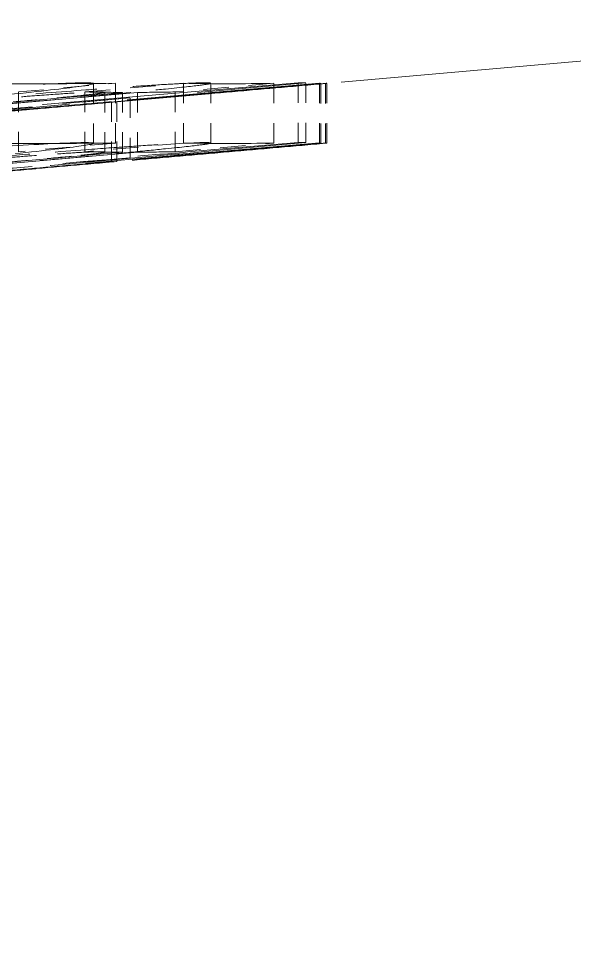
# Model space of a CAD drawing. Header units: millimetres. Extents: x 36 to 2484, y 36 to 1746.
# Drawn here: x 1516.208 to 1519.011, y 882.45 to 887.076 of the extents above; entities that cross this region are included whole.
import ezdxf

# ---------------------------------------------------------------- set-up
doc = ezdxf.new("R2010")
doc.units = ezdxf.units.MM
doc.header["$LTSCALE"] = 6
doc.linetypes.add('HIDDEN', pattern=[9.525, 6.35, -3.175])
doc.layers.add('가는파선_A3', color=7, linetype='HIDDEN', lineweight=13, true_color=0x008000)

msp = doc.modelspace()

# ---------------------------------------------------------------- linework, layer by layer
at = {"layer": '가는파선_A3', "ltscale": 0.03505}
msp.add_line((1515.8394, 886.5799), (1520.9224, 887.0246), dxfattribs=at)
at = {"layer": '가는파선_A3', "ltscale": 0.003358}
for p, q in [((1516.2083, 886.7054), (1516.6974, 886.7491)), ((1516.544, 886.7054), (1517.0404, 886.7491)), ((1517.4952, 886.7491), (1516.9988, 886.7054)), ((1516.6974, 886.448), (1516.2083, 886.4042)), ((1517.0404, 886.448), (1516.544, 886.4042)), ((1516.9988, 886.4043), (1517.4952, 886.448))]:
    msp.add_line(p, q, dxfattribs=at)
at = {"layer": '가는파선_A3', "ltscale": 0.001975}
for p, q in [((1516.5875, 886.4468), (1516.5875, 886.7479)), ((1516.6974, 886.448), (1516.6974, 886.7491)), ((1517.0404, 886.448), (1517.0404, 886.7491)), ((1517.1777, 886.4481), (1517.1777, 886.7492)), ((1517.4952, 886.448), (1517.4952, 886.7491)), ((1517.6182, 886.4503), (1517.6182, 886.7514)), ((1517.6569, 886.4503), (1517.6569, 886.7514)), ((1517.7251, 886.4486), (1517.7251, 886.7497)), ((1517.7328, 886.4467), (1517.7328, 886.7478)), ((1517.7557, 886.4467), (1517.7557, 886.7478)), ((1517.7633, 886.4486), (1517.7633, 886.7497)), ((1516.2083, 886.4042), (1516.2083, 886.7054)), ((1516.544, 886.4042), (1516.544, 886.7054)), ((1516.6447, 886.4024), (1516.6447, 886.7035)), ((1516.733, 886.4019), (1516.733, 886.7031)), ((1516.8094, 886.4019), (1516.8094, 886.7031)), ((1516.9988, 886.4043), (1516.9988, 886.7054)), ((1516.6782, 886.355), (1516.6782, 886.6562)), ((1516.705, 886.355), (1516.705, 886.6562)), ((1516.7713, 886.3742), (1516.7713, 886.6754))]:
    msp.add_line(p, q, dxfattribs=at)
at = {"layer": '가는파선_A3', "ltscale": 0.027561}
for p, q in [((1512.7621, 886.3531), (1516.733, 886.7031)), ((1516.8094, 886.7031), (1512.8384, 886.3531)), ((1516.733, 886.4019), (1512.7621, 886.052)), ((1512.8384, 886.052), (1516.8094, 886.4019))]:
    msp.add_line(p, q, dxfattribs=at)
at = {"layer": '가는파선_A3', "ltscale": 0.023739}
for p, q in [((1516.6782, 886.6562), (1513.231, 886.3546)), ((1513.2578, 886.3546), (1516.705, 886.6562)), ((1513.231, 886.0535), (1516.6782, 886.355)), ((1516.705, 886.355), (1513.2578, 886.0535))]:
    msp.add_line(p, q, dxfattribs=at)
at = {"layer": '가는파선_A3', "ltscale": 0.340571}
msp.add_circle((1486.6679, 947.1274), 65.0523, dxfattribs=at)
at = {"layer": '가는파선_A3', "ltscale": 0.340297}
msp.add_circle((1486.6679, 947.1274), 65, dxfattribs=at)
at = {"layer": '가는파선_A3', "ltscale": 0.338101}
msp.add_circle((1486.6679, 947.1274), 64.5807, dxfattribs=at)
at = {"layer": '가는파선_A3', "ltscale": 0.335061}
msp.add_circle((1486.6679, 947.1274), 64, dxfattribs=at)
at = {"layer": '가는파선_A3', "ltscale": 0.349222}
msp.add_circle((1486.6679, 947.1274), 63.5283, dxfattribs=at)
at = {"layer": '가는파선_A3', "ltscale": 0.02596}
for centre, ratio, start_param, end_param in [((1516.3048, 1642.1884), 0.20778, 6.280679, 6.285687), ((1517.2676, 1642.1884), 0.120227, 6.280684, 6.285691), ((1516.3048, 1641.8873), 0.20778, 6.280679, 6.285687), ((1517.2676, 1641.8873), 0.120227, 6.280684, 6.285691)]:
    msp.add_ellipse(centre, major_axis=(0, -755.4417), ratio=ratio, start_param=start_param, end_param=end_param, dxfattribs=at)
at = {"layer": '가는파선_A3', "ltscale": 0.005792}
for centre, start_param, end_param in [((1517.7442, 1642.7953), 6.280371, 6.281502), ((1517.7442, 1642.7953), 0.001683, 0.002814), ((1517.7442, 1642.4942), 6.280371, 6.281502), ((1517.7442, 1642.4942), 0.001683, 0.002814)]:
    msp.add_ellipse(centre, major_axis=(0, -756.0486), ratio=0.008986, start_param=start_param, end_param=end_param, dxfattribs=at)
at = {"layer": '가는파선_A3', "ltscale": 0.010732}
for centre in [(1516.7712, 1636.6218), (1516.7712, 1636.3206)]:
    msp.add_ellipse(centre, major_axis=(0, -749.9188), ratio=0.120227, start_param=6.280665, end_param=6.282762, dxfattribs=at)
at = {"layer": '가는파선_A3', "ltscale": 0.010755}
for centre in [(1516.7712, 1636.6228), (1516.7712, 1636.3217)]:
    msp.add_ellipse(centre, major_axis=(0, -749.9198), ratio=0.120227, start_param=0.000424, end_param=0.002525, dxfattribs=at)
at = {"layer": '가는파선_A3', "ltscale": 0.013393}
for centre, major_axis, ratio in [((1102.8645, 6221.0725), (0, -5352.03), 0.953508), ((1125.1691, 6221.0725), (0, -5352.0301), 0.902126), ((1102.8645, 6220.7714), (0, -5352.0301), 0.953508), ((1125.1691, 6220.7714), (0, -5352.0301), 0.902126)]:
    msp.add_ellipse(centre, major_axis=major_axis, ratio=ratio, start_param=0.08083, end_param=0.081196, dxfattribs=at)
at = {"layer": '가는파선_A3', "ltscale": 0.033936}
for points, weights in [([(1517.6182, 886.7514), (1515.1992, 886.5456), (1512.9454, 886.3564)], [1.36265572033, 1.3985736007, 1.4333048819]), ([(1513.2468, 886.3564), (1515.3739, 886.5456), (1517.6569, 886.7514)], [1.4333048817, 1.39857360051, 1.36265572016]), ([(1512.9454, 886.0552), (1515.1992, 886.2444), (1517.6182, 886.4503)], [1.06643421299, 1.0405927978, 1.01386850699]), ([(1517.6569, 886.4503), (1515.3739, 886.2444), (1513.2468, 886.0552)], [1.01386850698, 1.04059279778, 1.06643421295])]:
    msp.add_rational_spline(points, weights, degree=2, dxfattribs=at)
at = {"layer": '가는파선_A3', "ltscale": 0.031018}
for points, weights in [([(1513.2253, 886.3563), (1515.396, 886.5461), (1517.7251, 886.7497)], [1.59205834156, 1.53965586895, 1.48713007656]), ([(1517.7633, 886.7497), (1515.4342, 886.5461), (1513.2635, 886.3563)], [1.48713007495, 1.5396558671, 1.59205833947]), ([(1517.7251, 886.4486), (1515.396, 886.2449), (1513.2253, 886.0551)], [1.01590413001, 1.0517861085, 1.08758384348]), ([(1513.2635, 886.0551), (1515.4342, 886.2449), (1517.7633, 886.4486)], [1.08758384307, 1.05178610823, 1.01590412987])]:
    msp.add_rational_spline(points, weights, degree=2, dxfattribs=at)
at = {"layer": '가는파선_A3', "ltscale": 0.025636}
for points, weights in [([(1517.7328, 886.7478), (1515.941, 886.5895), (1514.2444, 886.4405)], [1.38045527767, 1.40963730563, 1.43823099433]), ([(1514.2444, 886.1394), (1515.941, 886.2883), (1517.7328, 886.4467)], [1.05504726294, 1.03407170815, 1.01266456362])]:
    msp.add_rational_spline(points, weights, degree=2, dxfattribs=at)
at = {"layer": '가는파선_A3', "ltscale": 0.025644}
for points, weights in [([(1514.2444, 886.4405), (1515.9521, 886.5895), (1517.7557, 886.7478)], [1.43795998947, 1.40938955122, 1.38022944731]), ([(1517.7557, 886.4467), (1515.9521, 886.2883), (1514.2444, 886.1394)], [1.01265704615, 1.03405144891, 1.05501322135])]:
    msp.add_rational_spline(points, weights, degree=2, dxfattribs=at)
at = {"layer": '가는파선_A3', "ltscale": 0.010618}
for points, knots in [([(1515.7285, 886.7044), (1515.9286, 886.7188), (1516.1004, 886.7303), (1516.2371, 886.7384), (1516.3918, 886.7474), (1516.4902, 886.7514), (1516.5441, 886.7514)], [0, 0, 0, 0, 0.0737113, 0.0737113, 0.0737113, 0.1571855, 0.1571855, 0.1571855, 0.1571855]), ([(1516.5441, 886.4502), (1516.4929, 886.4502), (1516.4018, 886.4467), (1516.2599, 886.4385), (1516.12, 886.4305), (1515.9403, 886.4185), (1515.7285, 886.4032)], [-0.1571839, -0.1571839, -0.1571839, -0.1571839, -0.0780276, -0.0780276, -0.0780276, 0, 0, 0, 0])]:
    msp.add_open_spline(points, degree=3, knots=knots, dxfattribs=at)
at = {"layer": '가는파선_A3', "ltscale": 0.010596}
for points, knots in [([(1516.5441, 886.7514), (1516.5949, 886.7514), (1516.6035, 886.7478), (1516.557, 886.7397), (1516.5109, 886.7316), (1516.4137, 886.7196), (1516.2747, 886.7043)], [0, 0, 0, 0, 0.0787444, 0.0787444, 0.0787444, 0.156864, 0.156864, 0.156864, 0.156864]), ([(1516.2747, 886.4032), (1516.4134, 886.4184), (1516.5105, 886.4304), (1516.5567, 886.4385), (1516.6035, 886.4467), (1516.595, 886.4502), (1516.5441, 886.4502)], [-0.1568633, -0.1568633, -0.1568633, -0.1568633, -0.0789212, -0.0789212, -0.0789212, 0, 0, 0, 0])]:
    msp.add_open_spline(points, degree=3, knots=knots, dxfattribs=at)
at = {"layer": '가는파선_A3', "ltscale": 0.009547}
for points, knots in [([(1517.1479, 886.7514), (1517.1273, 886.7514), (1517.097, 886.7506), (1517.0223, 886.7472), (1516.9844, 886.7453), (1516.8903, 886.7397), (1516.8331, 886.736), (1516.7015, 886.7269), (1516.6295, 886.7217), (1516.5486, 886.7156)], [0, 0, 0, 0, 0.0441209, 0.0441209, 0.0755689, 0.0755689, 0.1085291, 0.1085291, 0.1395356, 0.1395356, 0.1395356, 0.1395356]), ([(1516.5486, 886.4145), (1516.6297, 886.4206), (1516.7018, 886.4258), (1516.8331, 886.4348), (1516.89, 886.4385), (1516.987, 886.4443), (1517.0268, 886.4463), (1517.0996, 886.4495), (1517.1282, 886.4502), (1517.1479, 886.4502)], [-0.1395338, -0.1395338, -0.1395338, -0.1395338, -0.1084482, -0.1084482, -0.0756633, -0.0756633, -0.0422019, -0.0422019, 0, 0, 0, 0])]:
    msp.add_open_spline(points, degree=3, knots=knots, dxfattribs=at)
at = {"layer": '가는파선_A3', "ltscale": 0.008678}
for points, knots in [([(1516.9499, 886.7201), (1517.0325, 886.7285), (1517.0889, 886.7348), (1517.125, 886.7395), (1517.1563, 886.7436), (1517.1725, 886.7464), (1517.1766, 886.7483), (1517.18, 886.7498), (1517.1757, 886.7507), (1517.1654, 886.7511), (1517.1607, 886.7513), (1517.1549, 886.7514), (1517.1479, 886.7514)], [0, 0, 0, 0, 0.0428077, 0.0428077, 0.0428077, 0.0800647, 0.0800647, 0.0800647, 0.1098135, 0.1098135, 0.1098135, 0.1232724, 0.1232724, 0.1232724, 0.1232724]), ([(1517.1479, 886.4502), (1517.1632, 886.4502), (1517.1732, 886.4498), (1517.1765, 886.4488), (1517.1803, 886.4477), (1517.1753, 886.4459), (1517.1592, 886.4433), (1517.1508, 886.4418), (1517.1392, 886.4402), (1517.1243, 886.4383), (1517.0882, 886.4336), (1517.0319, 886.4273), (1516.9499, 886.419)], [-0.1232192, -0.1232192, -0.1232192, -0.1232192, -0.0936985, -0.0936985, -0.0936985, -0.0601482, -0.0601482, -0.0601482, -0.0425264, -0.0425264, -0.0425264, 0, 0, 0, 0])]:
    msp.add_open_spline(points, degree=3, knots=knots, dxfattribs=at)
at = {"layer": '가는파선_A3', "ltscale": 0.003707}
for points, weights in [([(1517.6569, 886.7514), (1517.6376, 886.7513), (1517.6182, 886.7514)], [1.00029143396, 1.00030016545, 1.00029143396]), ([(1517.6182, 886.4503), (1517.6376, 886.4502), (1517.6569, 886.4503)], [1.00029143396, 1.00030016544, 1.00029143396])]:
    msp.add_rational_spline(points, weights, degree=2, dxfattribs=at)
at = {"layer": '가는파선_A3', "ltscale": 0.013119}
for points, knots in [([(1516.2747, 886.7043), (1516.1298, 886.6884), (1515.9466, 886.6698), (1515.7259, 886.6485), (1515.579, 886.6344), (1515.4205, 886.6195), (1515.2543, 886.6042), (1515.0752, 886.5877), (1514.8881, 886.5708), (1514.6989, 886.554)], [0, 0, 0, 0, 0.0810109, 0.0810109, 0.0810109, 0.1349101, 0.1349101, 0.1349101, 0.1930092, 0.1930092, 0.1930092, 0.1930092]), ([(1514.6989, 886.2528), (1514.8882, 886.2697), (1515.0754, 886.2866), (1515.2546, 886.3031), (1515.4182, 886.3181), (1515.5743, 886.3328), (1515.7192, 886.3467), (1515.9429, 886.3683), (1516.1283, 886.3871), (1516.2747, 886.4032)], [-0.1930322, -0.1930322, -0.1930322, -0.1930322, -0.1348993, -0.1348993, -0.1348993, -0.0818539, -0.0818539, -0.0818539, 0, 0, 0, 0])]:
    msp.add_open_spline(points, degree=3, knots=knots, dxfattribs=at)
at = {"layer": '가는파선_A3', "ltscale": 0.006657}
for points, knots in [([(1516.5486, 886.7156), (1516.4209, 886.706), (1516.2799, 886.6949), (1516.1244, 886.6822), (1516.0459, 886.6757), (1515.9658, 886.669), (1515.8842, 886.6621), (1515.8007, 886.6549), (1515.7175, 886.6477), (1515.6347, 886.6404)], [0, 0, 0, 0, 0.04882522, 0.04882522, 0.04882522, 0.07346018, 0.07346018, 0.07346018, 0.0986339, 0.0986339, 0.0986339, 0.0986339]), ([(1516.1441, 886.6449), (1516.297, 886.6584), (1516.4409, 886.6714), (1516.646, 886.6904), (1516.7127, 886.6968), (1516.8393, 886.709), (1516.8977, 886.7148), (1516.9499, 886.7201)], [0, 0, 0, 0, 0.04648823, 0.04648823, 0.07184873, 0.07184873, 0.09877102, 0.09877102, 0.09877102, 0.09877102]), ([(1515.6347, 886.3393), (1515.7152, 886.3464), (1515.7963, 886.3534), (1515.8775, 886.3603), (1515.9566, 886.3671), (1516.0344, 886.3736), (1516.1107, 886.3799), (1516.2715, 886.3931), (1516.417, 886.4045), (1516.5486, 886.4145)], [-0.09866619, -0.09866619, -0.09866619, -0.09866619, -0.07417285, -0.07417285, -0.07417285, -0.05029949, -0.05029949, -0.05029949, 0, 0, 0, 0]), ([(1516.9499, 886.419), (1516.8978, 886.4137), (1516.8396, 886.4079), (1516.713, 886.3957), (1516.6463, 886.3893), (1516.4411, 886.3702), (1516.2971, 886.3572), (1516.1441, 886.3437)], [-0.09877191, -0.09877191, -0.09877191, -0.09877191, -0.07190106, -0.07190106, -0.04651183, -0.04651183, 0, 0, 0, 0])]:
    msp.add_open_spline(points, degree=3, knots=knots, dxfattribs=at)
at = {"layer": '가는파선_A3', "ltscale": 0.00396}
for points, knots in [([(1515.7239, 886.6393), (1515.8205, 886.6478), (1515.9172, 886.6561), (1516.0119, 886.664), (1516.0593, 886.6679), (1516.1048, 886.6716), (1516.1486, 886.6751), (1516.1938, 886.6787), (1516.2362, 886.682), (1516.2759, 886.685)], [0, 0, 0, 0, 0.02938408, 0.02938408, 0.02938408, 0.04409024, 0.04409024, 0.04409024, 0.05929276, 0.05929276, 0.05929276, 0.05929276]), ([(1516.2759, 886.3839), (1516.2371, 886.3809), (1516.1957, 886.3777), (1516.1516, 886.3742), (1516.1089, 886.3708), (1516.0645, 886.3672), (1516.0182, 886.3634), (1515.9216, 886.3553), (1515.8227, 886.3468), (1515.7239, 886.3381)], [-0.05930987, -0.05930987, -0.05930987, -0.05930987, -0.04445241, -0.04445241, -0.04445241, -0.03006034, -0.03006034, -0.03006034, 0, 0, 0, 0])]:
    msp.add_open_spline(points, degree=3, knots=knots, dxfattribs=at)
at = {"layer": '가는파선_A3', "ltscale": 0.003187}
for points, knots in [([(1516.5232, 886.6873), (1516.4754, 886.6824), (1516.4183, 886.6768), (1516.3498, 886.6704), (1516.3172, 886.6673), (1516.2827, 886.6641), (1516.2464, 886.6608), (1516.2097, 886.6575), (1516.1719, 886.6541), (1516.1331, 886.6507)], [0, 0, 0, 0, 0.02450345, 0.02450345, 0.02450345, 0.03615238, 0.03615238, 0.03615238, 0.04793266, 0.04793266, 0.04793266, 0.04793266]), ([(1516.1331, 886.3495), (1516.1715, 886.3529), (1516.209, 886.3563), (1516.2455, 886.3596), (1516.2814, 886.3629), (1516.3156, 886.366), (1516.3479, 886.369), (1516.4173, 886.3756), (1516.475, 886.3812), (1516.5232, 886.3861)], [-0.04793632, -0.04793632, -0.04793632, -0.04793632, -0.03626119, -0.03626119, -0.03626119, -0.02472921, -0.02472921, -0.02472921, 0, 0, 0, 0])]:
    msp.add_open_spline(points, degree=3, knots=knots, dxfattribs=at)
at = {"layer": '가는파선_A3', "ltscale": 0.005607}
for points, knots in [([(1516.2759, 886.685), (1516.3465, 886.6904), (1516.4037, 886.6944), (1516.45, 886.6974), (1516.494, 886.7003), (1516.5276, 886.7021), (1516.5536, 886.7034), (1516.5841, 886.7048), (1516.6049, 886.7053), (1516.619, 886.7053)], [0, 0, 0, 0, 0.02709061, 0.02709061, 0.02709061, 0.05275455, 0.05275455, 0.05275455, 0.08281702, 0.08281702, 0.08281702, 0.08281702]), ([(1516.619, 886.4042), (1516.6049, 886.4042), (1516.5841, 886.4036), (1516.5536, 886.4022), (1516.5275, 886.401), (1516.4937, 886.3991), (1516.4496, 886.3962), (1516.4033, 886.3932), (1516.3463, 886.3892), (1516.2759, 886.3839)], [-0.08281526, -0.08281526, -0.08281526, -0.08281526, -0.05273465, -0.05273465, -0.05273465, -0.02701109, -0.02701109, -0.02701109, 0, 0, 0, 0])]:
    msp.add_open_spline(points, degree=3, knots=knots, dxfattribs=at)
at = {"layer": '가는파선_A3', "ltscale": 0.005746}
for points, knots in [([(1516.619, 886.7053), (1516.6279, 886.7053), (1516.6353, 886.7052), (1516.6399, 886.7047), (1516.6439, 886.7044), (1516.6457, 886.7038), (1516.6442, 886.703), (1516.6432, 886.7024), (1516.6405, 886.7017), (1516.6359, 886.7009), (1516.6287, 886.6995), (1516.6161, 886.6977), (1516.5957, 886.6952), (1516.5782, 886.6931), (1516.5547, 886.6905), (1516.5232, 886.6873)], [0, 0, 0, 0, 0.01902954, 0.01902954, 0.01902954, 0.03610367, 0.03610367, 0.03610367, 0.04797072, 0.04797072, 0.04797072, 0.06684625, 0.06684625, 0.06684625, 0.08303265, 0.08303265, 0.08303265, 0.08303265]), ([(1516.5232, 886.3861), (1516.5548, 886.3894), (1516.5783, 886.392), (1516.5958, 886.3941), (1516.6161, 886.3965), (1516.6286, 886.3983), (1516.6359, 886.3997), (1516.6422, 886.4009), (1516.6449, 886.4018), (1516.6447, 886.4025), (1516.6445, 886.4034), (1516.638, 886.4039), (1516.6281, 886.4041), (1516.6253, 886.4041), (1516.6222, 886.4042), (1516.619, 886.4042)], [-0.08303122, -0.08303122, -0.08303122, -0.08303122, -0.06683243, -0.06683243, -0.06683243, -0.04798551, -0.04798551, -0.04798551, -0.03155383, -0.03155383, -0.03155383, -0.00700456, -0.00700456, -0.00700456, 0, 0, 0, 0])]:
    msp.add_open_spline(points, degree=3, knots=knots, dxfattribs=at)
at = {"layer": '가는파선_A3', "ltscale": 0.025294}
for points, weights in [([(1513.2424, 886.3531), (1514.9133, 886.5), (1516.6782, 886.6562)], [1.45703110158, 1.42802717226, 1.39842244066]), ([(1516.705, 886.6562), (1514.9284, 886.5), (1513.2464, 886.3531)], [1.39842244149, 1.4280271732, 1.45703110262]), ([(1516.6782, 886.355), (1514.9133, 886.1988), (1513.2424, 886.0519)], [1.0250241088, 1.04672396342, 1.06798343836]), ([(1513.2464, 886.0519), (1514.9284, 886.1988), (1516.705, 886.355)], [1.06798343851, 1.04672396351, 1.02502410884])]:
    msp.add_rational_spline(points, weights, degree=2, dxfattribs=at)

doc.saveas('drawing.dxf')
